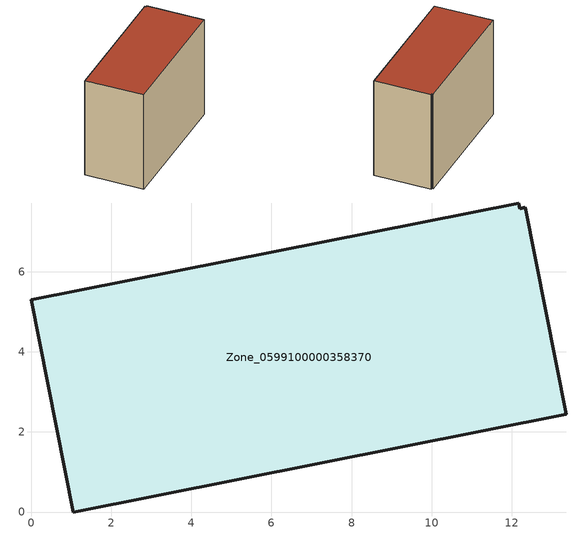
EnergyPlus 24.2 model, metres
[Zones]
Zone_0599100000358370
 floor ground (C_G): 12.34,7.61 13.36,2.44 1.05,0 0,5.3 12.18,7.72 12.2,7.58 z0
 wall outside (C_F): 1.05,0 13.36,2.44 12.34,7.61 12.2,7.58 12.18,7.72 0,5.3 1.05,0 z0:9.48
 roof outside (C_R): 13.36,2.44 12.34,7.61 12.2,7.58 12.18,7.72 0,5.3 1.05,0 z9.48
[BUILDING]
Pand.0599100000358370: North Axis=0; Terrain=City; Loads Convergence Tolerance Value=0.04; Temperature Convergence Tolerance Value=0.4; Solar Distribution=FullExterior; Maximum Number of Warmup Days=25; Minimum Number of Warmup Days=1
[Site:Location]
Rotterdam.The.Hague.AP_ZH_NLD Design_Conditions: Latitude=51.96; Longitude=4.45; Time Zone=1; Elevation=-4.5
[SITE:GROUNDTEMPERATURE:BUILDINGSURFACE]
18, 18, 18, 18, 18, 18, 18, 18, 18, 18, 18, 18
[MATERIAL] Thermal Absorptance=0.9; Solar Absorptance=0.7; Visible Absorptance=0.7
Name | Roughness | Thickness | Conductivity | Density | Specific Heat
G.TI.1992-2005 | MediumSmooth | 0.15 | 0.06 | 540 | 1210
F.TI.1992-2005 | Rough | 0.3 | 0.12 | 1920 | 840
R.TI.1992-2005 | MediumRough | 0.2 | 0.08 | 1500 | 1000
[CONSTRUCTION]
C_G: G.TI.1992-2005
C_F: F.TI.1992-2005
C_R: R.TI.1992-2005
[ZONE]
Zone_0599100000358370: Type=1; Multiplier=1; Ceiling Height=Autocalculate; Volume=Autocalculate; Floor Area=autocalculate; Part of Total Floor Area=Yes
[ZONEINFILTRATION:DESIGNFLOWRATE]
Infil_Zone_0599100000358370: Zone or ZoneList or Space or SpaceList=Zone_0599100000358370; Schedule=AlwaysOn; Design Flow Rate Calculation Method=Flow/Area; Flow Rate per Floor Area=0.0015; Constant Term Coefficient=1; Temperature Term Coefficient=0; Velocity Term Coefficient=0; Velocity Squared Term Coefficient=0
[HVACTEMPLATE:ZONE:IDEALLOADSAIRSYSTEM]
Zone_0599100000358370: Maximum Heating Supply Air Temperature=50; Minimum Cooling Supply Air Temperature=13; Maximum Heating Supply Air Humidity Ratio=0.0156; Minimum Cooling Supply Air Humidity Ratio=0.0077; Heating Limit=NoLimit; Cooling Limit=NoLimit; Dehumidification Control Type=ConstantSensibleHeatRatio; Cooling Sensible Heat Ratio=0.7; Dehumidification Setpoint=60; Humidification Control Type=None; Humidification Setpoint=30; Outdoor Air Method=None; Outdoor Air Flow Rate per Person=0.00944; Outdoor Air Flow Rate per Zone Floor Area=0; Outdoor Air Flow Rate per Zone=0; Demand Controlled Ventilation Type=None; Outdoor Air Economizer Type=NoEconomizer; Heat Recovery Type=None; Sensible Heat Recovery Effectiveness=0.7; Latent Heat Recovery Effectiveness=0.65
[ZONECONTROL:THERMOSTAT]
ThermostatControl_Zone_0599100000358370: Zone or ZoneList=Zone_0599100000358370; Control Type Schedule=DualSetpointControlType; Control 1=Thermostat_Zone_0599100000358370; Temperature Difference Between Cutout And Setpoint=0
[THERMOSTATSETPOINT:DUALSETPOINT]
Thermostat_Zone_0599100000358370: Heating Setpoint Temperature Schedule=HeatingSetpoint_Zone_0599100000358370; Cooling Setpoint Temperature Schedule=CoolingSetpoint_Zone_0599100000358370
[SCHEDULE:COMPACT]
HeatingSetpoint_Zone_0599100000358370: Through: 12/31, For: AllDays, Until: 24:00, 21
CoolingSetpoint_Zone_0599100000358370: Through: 12/31, For: AllDays, Until: 24:00, 24
DualSetpointControlType: Through: 12/31, For: AllDays, Until: 24:00, 4
AlwaysOn: Through: 12/31, For: AllDays, Until: 24:00, 1
